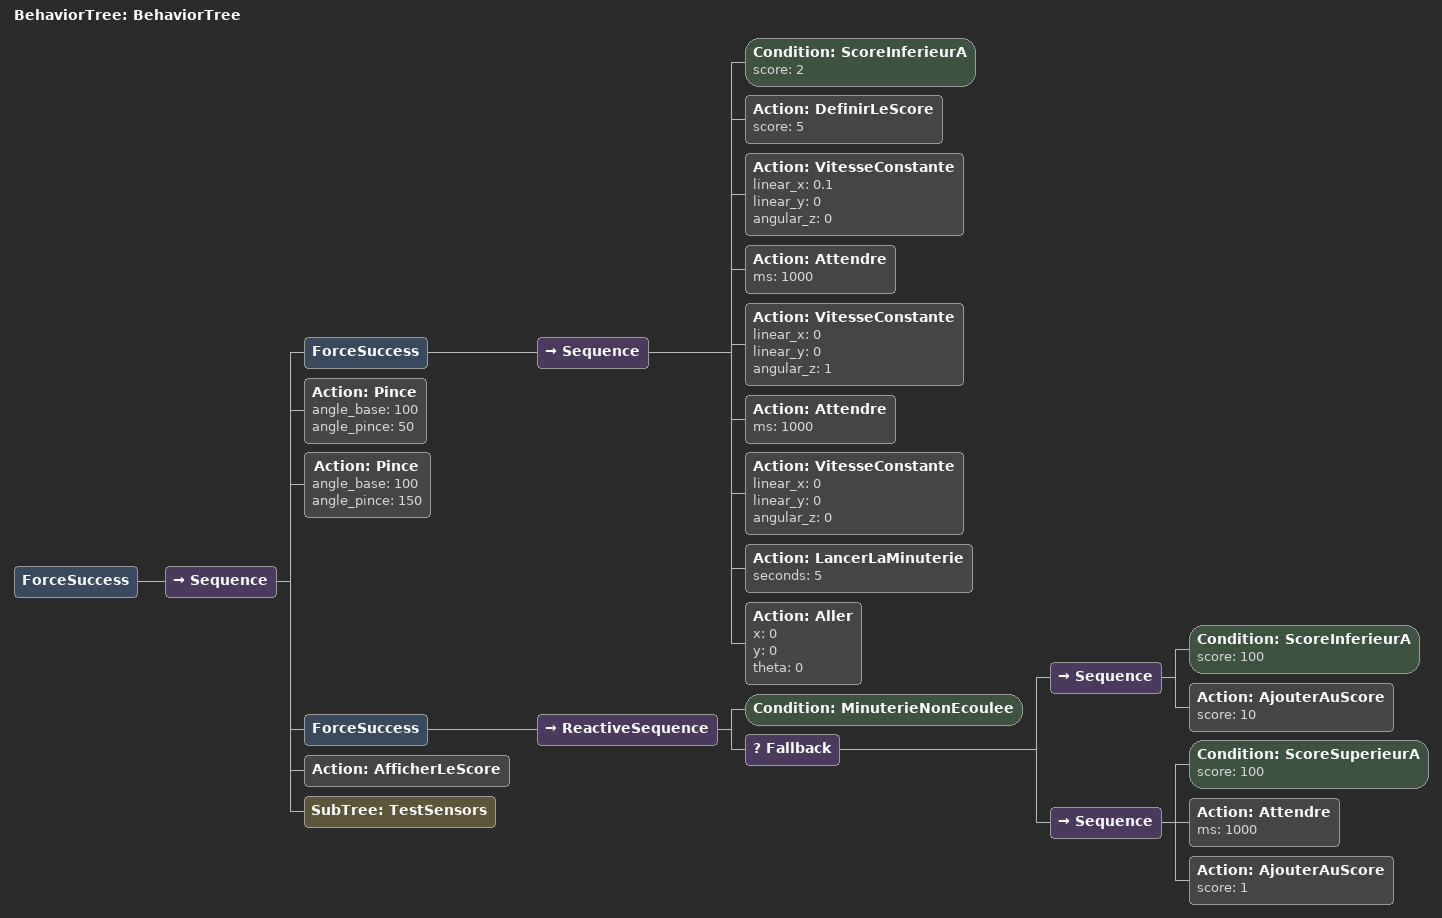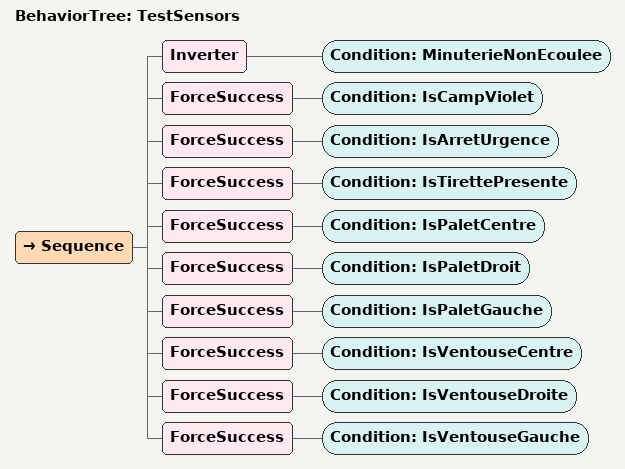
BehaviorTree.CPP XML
<root main_tree_to_execute="BehaviorTree">
    <BehaviorTree ID="BehaviorTree">
        <ForceSuccess>
            <Sequence>
                <ForceSuccess>
                    <Sequence>
                        <Condition ID="ScoreInferieurA" score="2" />
                        <Action ID="DefinirLeScore" score="5" />
                        <Action ID="VitesseConstante" linear_x="0.1" linear_y="0" angular_z="0" />
                        <Action ID="Attendre" ms="1000" />
                        <Action ID="VitesseConstante" linear_x="0" linear_y="0" angular_z="1" />
                        <Action ID="Attendre" ms="1000" />
                        <Action ID="VitesseConstante" linear_x="0" linear_y="0" angular_z="0" />
                        <Action ID="LancerLaMinuterie" seconds="5" />
                        <Action ID="Aller" x="0" y="0" theta="0" />
                    </Sequence>
                </ForceSuccess>
                <Action ID="Pince" angle_base="100" angle_pince="50" />
                <Action ID="Pince" angle_base="100" angle_pince="150" />
                <ForceSuccess>
                    <ReactiveSequence>
                        <Condition ID="MinuterieNonEcoulee" />
                        <Fallback>
                            <Sequence>
                                <Condition ID="ScoreInferieurA" score="100" />
                                <Action ID="AjouterAuScore" score="10" />
                            </Sequence>
                            <Sequence>
                                <Condition ID="ScoreSuperieurA" score="100" />
                                <Action ID="Attendre" ms="1000" />
                                <Action ID="AjouterAuScore" score="1" />
                            </Sequence>
                        </Fallback>
                    </ReactiveSequence>
                </ForceSuccess>
                <Action ID="AfficherLeScore" />
                <SubTree ID="TestSensors"/>
            </Sequence>
        </ForceSuccess>
    </BehaviorTree>

    <BehaviorTree ID="TestSensors">
        <Sequence>
            <Inverter>
                <Condition ID="MinuterieNonEcoulee" />
            </Inverter>
            <ForceSuccess>
                <Condition ID="IsCampViolet"/>
            </ForceSuccess>
            <ForceSuccess>
                <Condition ID="IsArretUrgence"/>
            </ForceSuccess>
            <ForceSuccess>
                <Condition ID="IsTirettePresente"/>
            </ForceSuccess>
            <ForceSuccess>
                <Condition ID="IsPaletCentre"/>
            </ForceSuccess>
            <ForceSuccess>
                <Condition ID="IsPaletDroit"/>
            </ForceSuccess>
            <ForceSuccess>
                <Condition ID="IsPaletGauche"/>
            </ForceSuccess>
            <ForceSuccess>
                <Condition ID="IsVentouseCentre"/>
            </ForceSuccess>
            <ForceSuccess>
                <Condition ID="IsVentouseDroite"/>
            </ForceSuccess>
            <ForceSuccess>
                <Condition ID="IsVentouseGauche"/>
            </ForceSuccess>
        </Sequence>
    </BehaviorTree>

</root>
